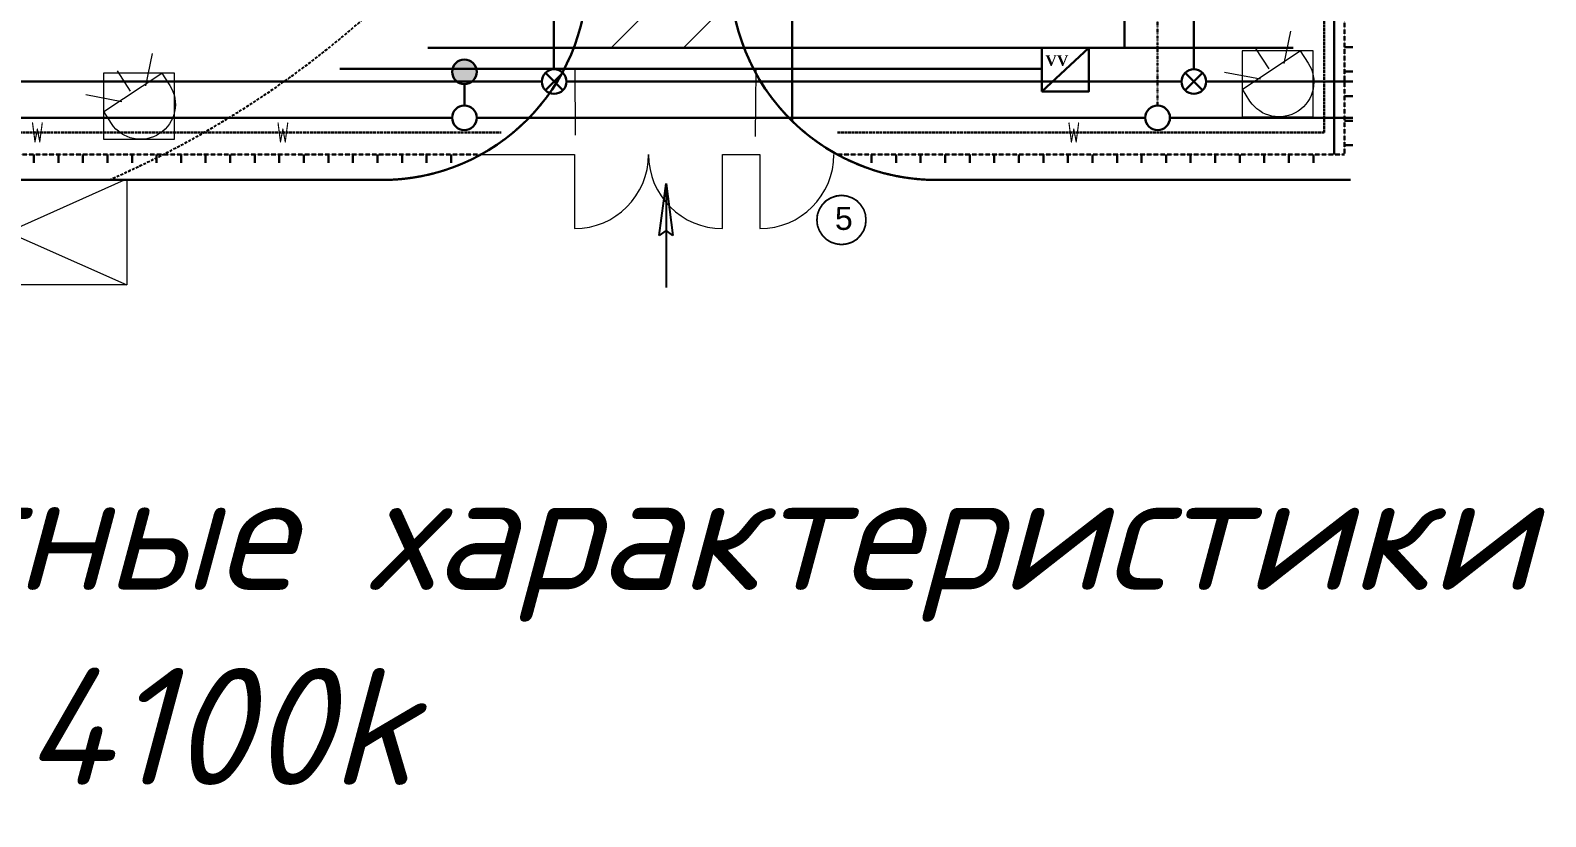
# Model space of a CAD drawing. Header units: millimetres. Extents: x -152693 to 518302, y -31658 to 793547.
# Drawn here: x 466925 to 479888, y 44477 to 51199 of the extents above; entities that cross this region are included whole.
import ezdxf

# ---------------------------------------------------------------- set-up
doc = ezdxf.new("R2010")
doc.units = ezdxf.units.MM
for name, pattern in [('ACAD_ISO02W100', [15, 12, -3]), ('K5LT_BASIC', [0]), ('K5LT_CHAIN_LINE_WITH_2_POINTS', [12, 4, -2, 1, -2, 1, -2]), ('K5LT_DASHED', [6, 4, -2]), ('K5LT_DASHED_REINFORCED', [6, 4, -2]), ('K5LT_REINFORCED', [0]), ('K5LT_THIN', [0])]:
    doc.linetypes.add(name, pattern=pattern)
for name, color, linetype in [('PDF _0', 7, 'Continuous'), ('PDF _Прожектора', 7, 'Continuous'), ('PDF _Текст', 7, 'Continuous'), ('Системный слой', 7, 'Continuous')]:
    doc.layers.add(name, color=color, linetype=linetype)
doc.layers.add('PDF _ОС забор', color=7, linetype='Continuous', true_color=0x151de9)
doc.styles.add('PDF Arial', font='arial.ttf')
doc.styles.add('PDF Times New Roman Bold', font='timesbd.ttf')
doc.styles.get("Standard").update_dxf_attribs({"font": 'arial.ttf'})
doc.styles.add('стиль4', font='isocpeui.ttf', dxfattribs={"height": 2.5})
doc.linetypes.add('ограждение1', pattern='A,0.25,-0.1,[133,ltypeshp.shx,S=0.1,R=0,X=-0.1,Y=0],-0.1,1', length=1.45)
picture_1 = doc.add_image_def('image2.png', size_in_pixel=(127, 137))

# ---------------------------------------------------------------- blocks, each defined once
blk = doc.blocks.new('AUDIT_I_150324065046-1195')
at = {"layer": 'Системный слой', "color": 150, "linetype": 'K5LT_THIN'}
for p, q in [((416.75, 248.38), (417.74, 255.88)), ((417.74, 255.88), (418.73, 248.38)), ((417.74, 255.88), (417.74, 240.88)), ((417.74, 249.13), (416.75, 248.38)), ((418.73, 248.38), (417.74, 249.13))]:
    blk.add_line(p, q, dxfattribs=at)
at = {"layer": 'Системный слой'}
for points in [[(417.74, 249.13), (417.74, 255.88), (416.75, 248.38), (417.74, 249.13)], [(418.73, 248.38), (417.74, 255.88), (417.74, 249.13), (418.73, 248.38)]]:
    blk.add_solid(points, dxfattribs=at)
blk = doc.blocks.new('*U318')
at = {"layer": 'Системный слой', "insert": (-213, -87), "char_height": 296.01, "width": 426.21, "attachment_point": 7}
blk.add_mtext('{\\fGOST type A|b0|i0|c204|p2;\\H0.59119x;\\W0.67;\\C7;W}', dxfattribs=at)
blk = doc.blocks.new('*U323')
at = {"color": 0, "linetype": 'ByBlock', "lineweight": -2}
for p in [(25200, 0), (27300, 0)]:
    blk.add_blockref('*U318', p, dxfattribs=at)
blk = doc.blocks.new('*U324')
at = {"layer": 'Системный слой', "insert": (-213, -87), "char_height": 296.01, "width": 426.21, "attachment_point": 7}
blk.add_mtext('{\\fGOST type A|b0|i0|c204|p2;\\H0.59119x;\\W0.67;\\C7;W}', dxfattribs=at)
blk = doc.blocks.new('*U325')
at = {"color": 0, "linetype": 'ByBlock', "lineweight": -2}
blk.add_blockref('*U324', (0, 0), dxfattribs=at)
blk = doc.blocks.new('*U326')
at = {"layer": 'Системный слой', "color": 150, "linetype": 'K5LT_THIN', "lineweight": 30}
blk.add_line((0, -35), (0, 35), dxfattribs=at)
blk = doc.blocks.new('*U327')
at = {"color": 0, "linetype": 'ByBlock', "lineweight": -2}
for p in [(30030, 0), (30240, 0), (30450, 0), (30660, 0), (30870, 0)]:
    blk.add_blockref('*U326', p, dxfattribs=at)
blk = doc.blocks.new('*U319')
at = {"layer": 'Системный слой', "color": 150, "linetype": 'K5LT_THIN', "lineweight": 30}
blk.add_line((0, -35), (0, 35), dxfattribs=at)
blk = doc.blocks.new('*U320')
at = {"color": 0, "linetype": 'ByBlock', "lineweight": -2}
for p in [(26880, 0), (27090, 0), (27300, 0), (27510, 0), (27720, 0), (27930, 0), (28140, 0), (28350, 0), (28560, 0), (28770, 0), (28980, 0), (29190, 0), (29400, 0), (29610, 0), (29820, 0), (30030, 0), (30240, 0), (30450, 0)]:
    blk.add_blockref('*U319', p, dxfattribs=at)
blk = doc.blocks.new('*U328')
at = {"layer": 'Системный слой', "color": 150, "linetype": 'K5LT_THIN', "lineweight": 30}
blk.add_line((0, -35), (0, 35), dxfattribs=at)
blk = doc.blocks.new('*U329')
at = {"color": 0, "linetype": 'ByBlock', "lineweight": -2}
for p in [(0, 0), (210, 0), (420, 0), (630, 0), (840, 0), (1050, 0), (1260, 0), (1470, 0), (1680, 0), (1890, 0), (2100, 0), (2310, 0), (2520, 0), (2730, 0), (2940, 0), (3150, 0), (3360, 0), (3570, 0), (3780, 0)]:
    blk.add_blockref('*U328', p, dxfattribs=at)

msp = doc.modelspace()

# ---------------------------------------------------------------- hatches: boundary and pattern name
at = {"lineweight": 20, "ltscale": 100}
h = msp.add_hatch(dxfattribs=at)
h.set_pattern_fill('ANSI31', color=254, scale=3500)
h.set_pattern_definition([(45, (208635.1, 565522), (-309.35922, 309.35922), [])])
h.paths.add_polyline_path([(440550.1579, 79998.71853), (440277.55298, 80474.05747), (440652.28271, 80497.77446), (440440.42547, 80190.05805), (440550.1579, 79998.71853, -0.0475109513), (442210.56563, 80672.01483), (439473.6983, 80672.01483, 0.4142142371), (437718.46935, 78916.78184), (437718.46935, 77741.43976, -0.0967050735)])
h.paths.add_polyline_path([(471688.56915, 78039.17141), (471688.56915, 77551.28759), (471728.64313, 77603.61402), (471895.24715, 77267.12038), (471688.56915, 77310.40065), (471688.56915, 76728.89227, -0.0808472634), (472917.22941, 73821.27048), (472917.22941, 78916.78993, 0.4142128877), (471162.00047, 80672.01483), (466893.23856, 80672.01483, -0.0383320613), (468252.00679, 80026.77374), (468524.63477, 80502.15291), (468734.34639, 80190.69519), (468361.76228, 80218.15349), (468252.00679, 80026.77374, -0.0273344755), (469153.0202, 79443.35457), (470284.38485, 79443.35457, -0.4142138009)])
h.paths.add_polyline_path([(471688.56915, 61244.90451, -0.0214475873), (471981.89872, 60600.01107), (472447.2807, 60874.37257), (472468.63719, 60590.89935), (472917.22941, 60590.89935), (472917.22941, 69179.90827, -0.0808472634), (471688.56915, 66272.28648)])
h.paths.add_polyline_path([(472394.50119, 64790.3618), (472336.04551, 64745.96013), (472394.50119, 65189.9768), (472452.95687, 64745.96013)], flags=16)
h.paths.add_polyline_path([(472457.15911, 56065.2144), (472917.22941, 56059.55648), (472917.22941, 60081.38075), (472171.54599, 60081.38075, -0.1236969984)])
h.paths.add_polyline_path([(472917.22941, 55885.35394), (472835.14388, 55723.67487), (472677.76082, 56062.50145), (472457.15911, 56065.2144, -0.0737886965), (471688.56915, 53764.8685), (471688.56915, 51675.64403, -0.0912526254), (471573.56955, 51050.75155), (473029.91622, 51050.75155, -0.1110019233), (472917.22941, 51816.05093)])
h.paths.add_polyline_path([(472299.80364, 51674.29603), (472305.69758, 51674.29603), (472305.69758, 51680.29603), (472299.80364, 51680.29603)], flags=24)
at = {"layer": 'Системный слой', "lineweight": 30}
h = msp.add_hatch(color=6, dxfattribs=at)
edge = h.paths.add_edge_path()
edge.add_arc((470638.69789, 50844.55898), 105.31374, 180, 360)
edge.add_arc((470638.69789, 50844.55898), 105.31374, 0, 180)

# ---------------------------------------------------------------- linework, layer by layer
at = {"color": 254, "lineweight": 20, "ltscale": 100}
for points in [[(470777.76472, 50136.8747), (471580.70074, 50136.8747), (471580.70074, 49504.2502)], [(472845.94975, 49504.2502), (472845.94975, 50136.8747)], [(472845.94975, 50136.8747), (473166.08537, 50136.8747), (473166.08537, 49504.2502)], [(465724.52213, 49023.62308), (467730.30034, 49920.40366)], [(465724.52213, 49920.40366), (467750.47812, 49023.62308)], [(467750.47811, 49920.40366), (467750.47812, 49023.62308)]]:
    msp.add_lwpolyline(points, dxfattribs=at)
msp.add_lwpolyline([(441333.62581, 49920.40366), (467750.47811, 49920.40366), (467750.47811, 49023.62308), (441333.62581, 49023.62308)], close=True, dxfattribs=at)
at = {"color": 6, "linetype": 'ограждение1', "lineweight": 25, "ltscale": 20}
msp.add_arc((464011.55481, 57684.1328), 6966.80318, 289.426553382, 66.895403074, dxfattribs=at)
at = {"linetype": 'K5LT_DASHED_REINFORCED', "lineweight": 25, "ltscale": 6}
msp.add_arc((464321.60566, 57504.88651), 8261.95411, 293.36441825, 50.524077257, dxfattribs=at)
at = {"color": 254, "lineweight": 20, "ltscale": 100}
for centre, start, end in [((471580.70074, 50136.8747), 104.283031483, 104.820430561), ((471580.70074, 50136.8747), 270, 0), ((472845.94975, 50136.8747), 180, 270), ((473166.08537, 50136.8747), 270, 0)]:
    msp.add_arc(centre, 632.62451, start, end, dxfattribs=at)
at = {"layer": 'PDF _0', "color": 1, "lineweight": 0}
msp.add_lwpolyline([(473864.22155, 49788.72648, 15.07033, 15.07033, 0), (473818.2883, 49782.79961, 15.07033, 15.07033, 0), (473772.35504, 49766.50071, 15.07033, 15.07033, 0), (473732.34865, 49742.79322, 15.07033, 15.07033, 0), (473699.75086, 49708.71371, 15.07033, 15.07033, 0), (473674.56165, 49668.70732, 15.07033, 15.07033, 0), (473658.26275, 49625.7375, 15.07033, 15.07033, 0), (473653.8176, 49576.84081, 14.70276, 14.70276, 0), (473658.26275, 49530.90755, 14.70276, 14.70276, 0), (473674.56165, 49487.93773, 14.70276, 14.70276, 0), (473699.75086, 49447.93134, 14.70276, 14.70276, 0), (473732.34865, 49413.85183, 14.70276, 14.70276, 0), (473772.35504, 49388.66262, 14.70276, 14.70276, 0), (473818.2883, 49373.84544, 14.70276, 14.70276, 0), (473864.22155, 49367.91857, 15.07033, 15.07033, 0), (473910.15481, 49373.84544, 15.07033, 15.07033, 0), (473956.08807, 49388.66262, 15.07033, 15.07033, 0), (473996.09446, 49413.85183, 15.07033, 15.07033, 0), (474027.21053, 49447.93134, 15.07033, 15.07033, 0), (474053.88146, 49487.93773, 15.07033, 15.07033, 0), (474068.69864, 49530.90755, 15.07033, 15.07033, 0), (474073.14379, 49576.84081, 14.56339, 14.56339, 0), (474068.69864, 49625.7375, 14.56339, 14.56339, 0), (474053.88146, 49668.70732, 14.56339, 14.56339, 0), (474027.21053, 49708.71371, 14.56339, 14.56339, 0), (473996.09446, 49742.79322, 14.56339, 14.56339, 0), (473956.08807, 49766.50071, 14.56339, 14.56339, 0), (473910.15481, 49782.79961, 14.56339, 14.56339, 0)], format="xyseb", close=True, dxfattribs=at)
at = {"layer": 'PDF _ОС забор', "lineweight": 0}
for points in [[(471589.84228, 50302.05663), (471587.30112, 50871.15413)], [(473127.90209, 50291.70302), (473134.25005, 50860.65504)]]:
    msp.add_lwpolyline(points, dxfattribs=at)
at = {"layer": 'PDF _Прожектора', "lineweight": 0}
for points in [[(477705.06714, 51192.53587), (477648.76186, 50916.93632)], [(467966.73175, 51001.19696), (467910.42647, 50725.59741)], [(477405.76011, 51044.36407), (477518.37067, 50869.52134)], [(467667.42472, 50853.02516), (467780.03528, 50678.18243)], [(477139.05087, 50842.85042), (477447.24821, 50783.5817)], [(467400.71548, 50651.51151), (467708.91282, 50592.24279)]]:
    msp.add_lwpolyline(points, dxfattribs=at)
for points in [[(477358.34513, 50593.9218), (477293.14954, 50697.64206), (477788.04335, 51023.62002), (477856.20238, 50919.89976, -0.9986033526)], [(467620.00974, 50402.58288), (467554.81415, 50506.30314), (468049.70796, 50832.2811), (468117.86699, 50728.56084, -0.9986033526)]]:
    msp.add_lwpolyline(points, format="xyb", close=True, dxfattribs=at)
at = {"layer": 'Системный слой', "color": 150, "lineweight": 30, "ltscale": 0.5}
msp.add_line((478077.03192, 50136.8747), (478077.03192, 81372.98976), dxfattribs=at)
at = {"layer": 'Системный слой', "color": 150, "linetype": 'K5LT_DASHED', "lineweight": 30, "ltscale": 0.5}
for p, q in [((478167.22941, 50136.8747), (478167.22941, 81372.98976)), ((439857.93405, 50136.8747), (470777.76472, 50136.8747)), ((473829.36115, 50136.8747), (478167.22941, 50136.8747))]:
    msp.add_line(p, q, dxfattribs=at)
at = {"layer": 'Системный слой', "color": 150, "linetype": 'ACAD_ISO02W100', "lineweight": 30, "ltscale": 2}
for p, q in [((477991.77428, 50324.81063), (477991.77428, 81183.92469)), ((439857.93405, 50324.8254), (470952.28379, 50324.8254)), ((473829.36115, 50324.81063), (477991.77428, 50324.81063))]:
    msp.add_line(p, q, dxfattribs=at)
at = {"layer": 'Системный слой', "color": 5, "linetype": 'K5LT_DASHED_REINFORCED', "lineweight": 30}
for p, q in [((476284.31757, 51050.75155), (476284.31757, 69044.37532)), ((476076.64152, 51050.75155), (470323.71375, 51050.75155)), ((477727.96825, 51050.75155), (476076.64152, 51050.75155)), ((469574.17526, 50871.15413), (475576.8176, 50871.15413))]:
    msp.add_line(p, q, dxfattribs=at)
at = {"layer": 'Системный слой', "color": 7, "linetype": 'K5LT_CHAIN_LINE_WITH_2_POINTS', "lineweight": 30}
msp.add_line((476568.1292, 50556.97487), (476568.1292, 61394.26589), dxfattribs=at)
at = {"layer": 'Системный слой', "color": 150, "linetype": 'K5LT_DASHED', "lineweight": 30}
msp.add_line((471402.44767, 50866.57259), (471402.44767, 57325.93602), dxfattribs=at)
at = {"layer": 'Системный слой', "color": 150, "linetype": 'K5LT_THIN', "lineweight": 30}
for p, q in [((476878.08084, 50866.63304), (476878.08084, 56533.78951)), ((475576.8176, 50675.09552), (475978.62918, 51050.75155)), ((471480.48337, 50686.85125), (471331.54725, 50835.78736)), ((471331.54725, 50686.85125), (471480.48337, 50835.78736)), ((476803.61278, 50686.85125), (476952.5489, 50835.78736)), ((476952.5489, 50686.85125), (476803.61278, 50835.78736)), ((464490.41326, 50761.3193), (471300.70157, 50761.3193)), ((470638.69789, 50556.97487), (470638.69789, 50739.24525)), ((471511.32905, 50761.3193), (476773.33351, 50761.3193)), ((476982.82817, 50761.3193), (478238.88749, 50761.3193)), ((470533.38415, 50451.66114), (463723.09583, 50451.66114)), ((476462.81546, 50451.66114), (470744.01162, 50451.66114)), ((478238.88749, 50451.66114), (476673.44293, 50451.66114))]:
    msp.add_line(p, q, dxfattribs=at)
at = {"layer": 'Системный слой', "color": 18, "linetype": 'K5LT_REINFORCED', "lineweight": 30, "true_color": 0x000000}
msp.add_line((473442.22941, 50423.73009), (473442.22941, 53880.56664), dxfattribs=at)
at = {"layer": 'Системный слой', "color": 7, "linetype": 'K5LT_BASIC', "lineweight": 30}
for p, q in [((469933.3402, 49920.40366), (440702.35856, 49920.40366)), ((469933.3402, 49920.40366), (440702.35856, 49920.40366)), ((474672.45836, 49920.40366), (478218.79436, 49920.40366)), ((474672.45836, 49920.40366), (478218.79436, 49920.40366))]:
    msp.add_line(p, q, dxfattribs=at)
at = {"layer": 'Системный слой', "color": 150, "linetype": 'K5LT_THIN', "lineweight": 30}
msp.add_lwpolyline([(475576.8176, 50675.09552), (475978.62918, 50675.09552), (475978.62918, 51050.75155), (475576.8176, 51050.75155), (475576.8176, 50675.09552)], dxfattribs=at)
for centre in [(470638.69789, 50844.55898), (471406.01531, 50761.3193), (476878.08084, 50761.3193), (470638.69789, 50451.66114), (476568.1292, 50451.66114)]:
    msp.add_circle(centre, 105.31374, dxfattribs=at)
at = {"layer": 'Системный слой', "color": 150, "linetype": 'K5LT_DASHED', "lineweight": 30}
for centre, radius, start, end in [((474675.95277, 51684.06885), 1763.66865, 175.708325418, 269.886478276), ((469933.3402, 51675.63261), 1755.22895, 270, 0)]:
    msp.add_arc(centre, radius, start, end, dxfattribs=at)
at = {"layer": 'Системный слой', "color": 18, "linetype": 'K5LT_REINFORCED', "lineweight": 30, "true_color": 0x000000}
for centre, radius, start, end in [((474675.95277, 51684.06885), 1763.66865, 175.708325418, 269.886478276), ((469933.3402, 51675.63261), 1755.22895, 270, 0)]:
    msp.add_arc(centre, radius, start, end, dxfattribs=at)

# ---------------------------------------------------------------- block references
at = {"color": 254, "lineweight": 20, "extrusion": (0, 0, -1), "zscale": -1, "rotation": 270}
msp.add_blockref('*U327', (-478202.22941, 81086.49658), dxfattribs=at)
at = {"color": 254, "lineweight": 20}
for name, p in [('*U323', (441945.97476, 50325.96555)), ('*U325', (476011.5464, 50325.94817)), ('*U320', (440075.11801, 50101.8747)), ('*U329', (474120.71903, 50101.8747))]:
    msp.add_blockref(name, p, dxfattribs=at)
at = {"layer": 'Системный слой', "xscale": 59.20222166123256, "yscale": 59.20222166123256, "zscale": 59.20222166123256}
msp.add_blockref('AUDIT_I_150324065046-1195', (447631.9449, 34739.93056), dxfattribs=at)

# ---------------------------------------------------------------- texts
at = {"layer": 'PDF _Текст', "lineweight": 20, "attachment_point": 7}
for s, insert, char_height, style in [('VV', (475608.11784, 50894.32726), 90.320209, 'PDF Times New Roman Bold'), ('5', (473807.91627, 49490.52205), 196.00698, 'PDF Arial'), ('Грузо-высотные характеристики\\Pкрана GMK 4100k', (459376.10584, 44477.37096), 1000, 'стиль4')]:
    msp.add_mtext(s, dxfattribs=dict(at, insert=insert, char_height=char_height, style=style))

# ---------------------------------------------------------------- pictures from other files: only their frames are drawn
at = {"layer": 'PDF _ОС забор', "color": 7, "lineweight": 5}
image = msp.add_image(picture_1, insert=(477897.69048, 51023.62002), size_in_units=(563.05284, 607.50438), rotation=-90, dxfattribs=at)
image.dxf.v_pixel = (-4.43433854, -3e-16)
image.dxf.flags = 15
image = msp.add_image(picture_1, insert=(468159.35509, 50832.2811), size_in_units=(563.05284, 607.50438), rotation=-90, dxfattribs=at)
image.dxf.v_pixel = (-4.43433854, -3e-16)
image.dxf.flags = 15

doc.saveas('drawing.dxf')
